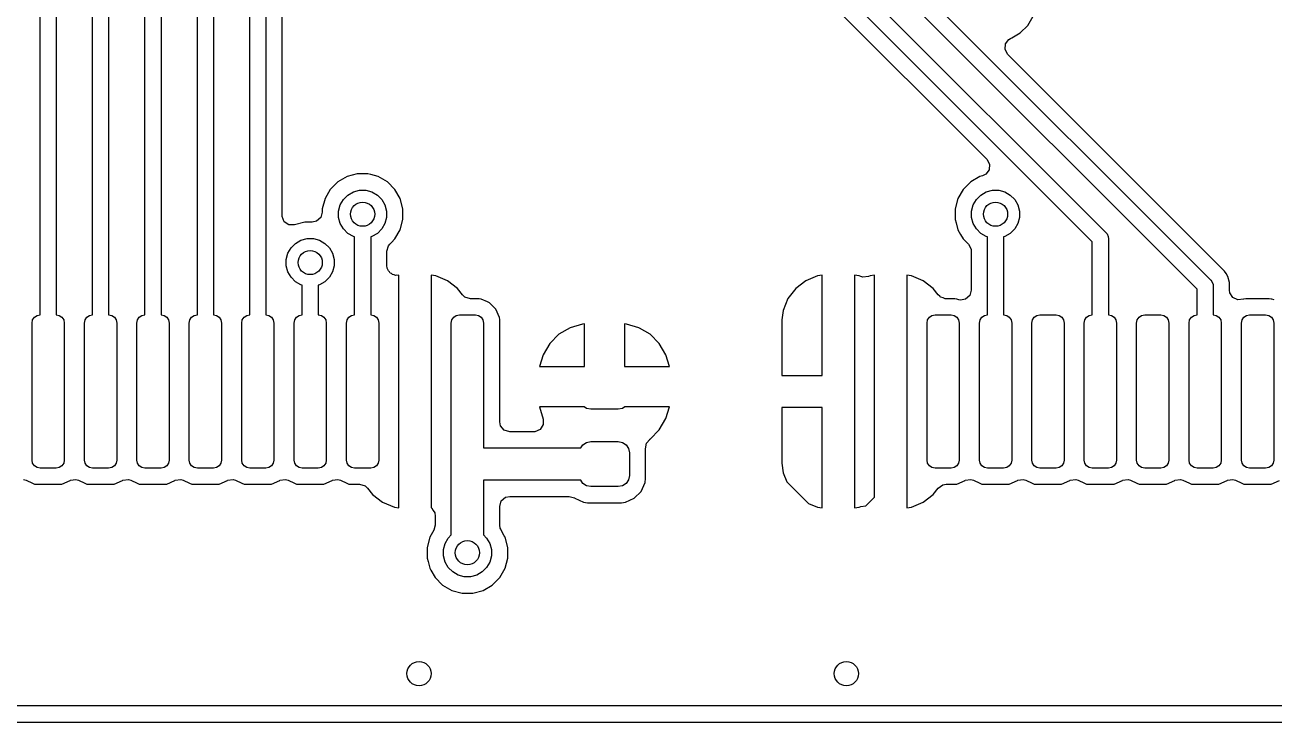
# Model space of a CAD drawing. Header units: inches. Extents: x 2.9 to 6.6, y -4.54 to -2.01.
# Drawn here: x 4.914 to 5.524, y -3.496 to -3.156 of the extents above; entities that cross this region are included whole.
import ezdxf

# ---------------------------------------------------------------- set-up
doc = ezdxf.new("R2010")
doc.units = ezdxf.units.IN
doc.header["$MEASUREMENT"] = 0
doc.layers.add('BLACK', color=7, linetype='CONTINUOUS')

msp = doc.modelspace()

# ---------------------------------------------------------------- linework, layer by layer
at = {"layer": 'BLACK', "linetype": 'CONTINUOUS'}
for p, q in [((5.19777, -2.98512), (5.49294, -3.28029)), ((5.48622, -3.2847), (5.1922, -2.99068)), ((5.21932, -3.03462), (5.44176, -3.25706)), ((5.43504, -3.26147), (5.2149, -3.04134)), ((5.21306, -3.05066), (5.38358, -3.22118)), ((4.99803, -3.29724), (4.99803, -3.06028)), ((5.00591, -3.06028), (5.00591, -3.29724)), ((4.94685, -3.29724), (4.94685, -3.08465)), ((4.92126, -3.29724), (4.92126, -3.08824)), ((4.92913, -3.08661), (4.92913, -3.29724)), ((4.95472, -3.08628), (4.95472, -3.29724)), ((4.97244, -3.29724), (4.97244, -3.10359)), ((4.98031, -3.10359), (4.98031, -3.29724)), ((5.02362, -3.29724), (5.02362, -3.13508)), ((5.0315, -3.13508), (5.0315, -3.29724)), ((5.03939, -3.24858), (5.03939, -3.14207)), ((5.40356, -3.1558), (5.40616, -3.15131)), ((5.39989, -3.15947), (5.40356, -3.1558)), ((5.39252, -3.1676), (5.39271, -3.16486)), ((5.39271, -3.16486), (5.39436, -3.16266)), ((5.39436, -3.16266), (5.39512, -3.16222)), ((5.39512, -3.16222), (5.39577, -3.16185)), ((5.39512, -3.16222), (5.39512, -3.16222)), ((5.39577, -3.16185), (5.39989, -3.15947)), ((5.39384, -3.17002), (5.39252, -3.1676)), ((5.49962, -3.27581), (5.39384, -3.17002)), ((5.3847, -3.22634), (5.38306, -3.22854)), ((5.38358, -3.22118), (5.3849, -3.22359)), ((5.3849, -3.22359), (5.3847, -3.22634)), ((5.06664, -3.23226), (5.06297, -3.23593)), ((5.07113, -3.22967), (5.06664, -3.23226)), ((5.06664, -3.23226), (5.06664, -3.23226)), ((5.07615, -3.22833), (5.07113, -3.22967)), ((5.08133, -3.22833), (5.07615, -3.22833)), ((5.0827, -3.22869), (5.08133, -3.22833)), ((5.08635, -3.22967), (5.0827, -3.22869)), ((5.0875, -3.23033), (5.08635, -3.22967)), ((5.09084, -3.23226), (5.0875, -3.23033)), ((5.09451, -3.23593), (5.09084, -3.23226)), ((5.3757, -3.23226), (5.37203, -3.23593)), ((5.38019, -3.22967), (5.3757, -3.23226)), ((5.3757, -3.23226), (5.3757, -3.23226)), ((5.38139, -3.22935), (5.38019, -3.22967)), ((5.38019, -3.22967), (5.38019, -3.22967)), ((5.38019, -3.22967), (5.38019, -3.22967)), ((5.38306, -3.22854), (5.38139, -3.22935)), ((5.06297, -3.23593), (5.06038, -3.24043)), ((5.06297, -3.23593), (5.06297, -3.23593)), ((5.07155, -3.23866), (5.07422, -3.23712)), ((5.07422, -3.23712), (5.0772, -3.23632)), ((5.0772, -3.23632), (5.08028, -3.23632)), ((5.08028, -3.23632), (5.08326, -3.23712)), ((5.08326, -3.23712), (5.08593, -3.23866)), ((5.0971, -3.24043), (5.09451, -3.23593)), ((5.37203, -3.23593), (5.36943, -3.24043)), ((5.37203, -3.23593), (5.37203, -3.23593)), ((5.38061, -3.23866), (5.38328, -3.23712)), ((5.38328, -3.23712), (5.38625, -3.23632)), ((5.38625, -3.23632), (5.38934, -3.23632)), ((5.38934, -3.23632), (5.39232, -3.23712)), ((5.39232, -3.23712), (5.39499, -3.23866)), ((5.06038, -3.24043), (5.05904, -3.24544)), ((5.06703, -3.24649), (5.06783, -3.24351)), ((5.06783, -3.24351), (5.06937, -3.24084)), ((5.06937, -3.24084), (5.07155, -3.23866)), ((5.08593, -3.23866), (5.08811, -3.24084)), ((5.08811, -3.24084), (5.08965, -3.24351)), ((5.08965, -3.24351), (5.09045, -3.24649)), ((5.09844, -3.24544), (5.0971, -3.24043)), ((5.36943, -3.24043), (5.36809, -3.24544)), ((5.37609, -3.24649), (5.37688, -3.24351)), ((5.37688, -3.24351), (5.37842, -3.24084)), ((5.37842, -3.24084), (5.38061, -3.23866)), ((5.39499, -3.23866), (5.39717, -3.24084)), ((5.39717, -3.24084), (5.39871, -3.24351)), ((5.39871, -3.24351), (5.39951, -3.24649)), ((5.03942, -3.24916), (5.03939, -3.24858)), ((5.04051, -3.25169), (5.03942, -3.24916)), ((5.05826, -3.24971), (5.05618, -3.25151)), ((5.05904, -3.24707), (5.05826, -3.24971)), ((5.05904, -3.24544), (5.05904, -3.24707)), ((5.06703, -3.24957), (5.06703, -3.24649)), ((5.06783, -3.25255), (5.06703, -3.24957)), ((5.09045, -3.24957), (5.08965, -3.25255)), ((5.09045, -3.24649), (5.09045, -3.24957)), ((5.0971, -3.25564), (5.09844, -3.25063)), ((5.09844, -3.25063), (5.09844, -3.24544)), ((5.36809, -3.24544), (5.36809, -3.25063)), ((5.36809, -3.25063), (5.36852, -3.25224)), ((5.37609, -3.24957), (5.37609, -3.24649)), ((5.37688, -3.25255), (5.37609, -3.24957)), ((5.39951, -3.24957), (5.39871, -3.25255)), ((5.39951, -3.24649), (5.39951, -3.24957)), ((5.04279, -3.25323), (5.04051, -3.25169)), ((5.04554, -3.25329), (5.04279, -3.25323)), ((5.05056, -3.25195), (5.04554, -3.25329)), ((5.05415, -3.25195), (5.05056, -3.25195)), ((5.05618, -3.25151), (5.05415, -3.25195)), ((5.06937, -3.25522), (5.06783, -3.25255)), ((5.07155, -3.2574), (5.06937, -3.25522)), ((5.08811, -3.25522), (5.08593, -3.2574)), ((5.08965, -3.25255), (5.08811, -3.25522)), ((5.09451, -3.26013), (5.0971, -3.25564)), ((5.36852, -3.25224), (5.36943, -3.25564)), ((5.36943, -3.25564), (5.37073, -3.25788)), ((5.37842, -3.25522), (5.37688, -3.25255)), ((5.38061, -3.2574), (5.37842, -3.25522)), ((5.39717, -3.25522), (5.39499, -3.2574)), ((5.39871, -3.25255), (5.39717, -3.25522)), ((5.04378, -3.26446), (5.04596, -3.26228)), ((5.04596, -3.26228), (5.04863, -3.26074)), ((5.04863, -3.26074), (5.05161, -3.25994)), ((5.05161, -3.25994), (5.05469, -3.25994)), ((5.05469, -3.25994), (5.05767, -3.26074)), ((5.05767, -3.26074), (5.06034, -3.26228)), ((5.06034, -3.26228), (5.06252, -3.26446)), ((5.07422, -3.25894), (5.07155, -3.2574)), ((5.0748, -3.2591), (5.07422, -3.25894)), ((5.0748, -3.29724), (5.0748, -3.2591)), ((5.08326, -3.25894), (5.08268, -3.2591)), ((5.08268, -3.2591), (5.08268, -3.29724)), ((5.08593, -3.2574), (5.08326, -3.25894)), ((5.09135, -3.26345), (5.092, -3.26264)), ((5.092, -3.26264), (5.09279, -3.26185)), ((5.09279, -3.26185), (5.09451, -3.26013)), ((5.37073, -3.25788), (5.37203, -3.26013)), ((5.37203, -3.26013), (5.37203, -3.26013)), ((5.37203, -3.26013), (5.37453, -3.26264)), ((5.37453, -3.26264), (5.37585, -3.26505)), ((5.38328, -3.25894), (5.38061, -3.2574)), ((5.38386, -3.2591), (5.38328, -3.25894)), ((5.38386, -3.29724), (5.38386, -3.2591)), ((5.39232, -3.25894), (5.39173, -3.2591)), ((5.39173, -3.2591), (5.39173, -3.29724)), ((5.39499, -3.2574), (5.39232, -3.25894)), ((5.43504, -3.29724), (5.43504, -3.26147)), ((5.44176, -3.25706), (5.44225, -3.25766)), ((5.44225, -3.25766), (5.44278, -3.25894)), ((5.44278, -3.25894), (5.44284, -3.25907)), ((5.44284, -3.25907), (5.44291, -3.25984)), ((5.44291, -3.25984), (5.44291, -3.29724)), ((5.04144, -3.27011), (5.04224, -3.26713)), ((5.04224, -3.26713), (5.04378, -3.26446)), ((5.06252, -3.26446), (5.06406, -3.26713)), ((5.06406, -3.26713), (5.06486, -3.27011)), ((5.09057, -3.26609), (5.09135, -3.26345)), ((5.09057, -3.27308), (5.09057, -3.26609)), ((5.37585, -3.26505), (5.37596, -3.26609)), ((5.37596, -3.26609), (5.37596, -3.28509)), ((5.04144, -3.2732), (5.04144, -3.27011)), ((5.04224, -3.27617), (5.04144, -3.2732)), ((5.06486, -3.2732), (5.06406, -3.27617)), ((5.06486, -3.27011), (5.06486, -3.2732)), ((5.09077, -3.27446), (5.09057, -3.27308)), ((5.09113, -3.27501), (5.09077, -3.27446)), ((5.09131, -3.27567), (5.09113, -3.27501)), ((5.04378, -3.27884), (5.04224, -3.27617)), ((5.04596, -3.28102), (5.04378, -3.27884)), ((5.04863, -3.28257), (5.04596, -3.28102)), ((5.06034, -3.28102), (5.05767, -3.28257)), ((5.06252, -3.27884), (5.06034, -3.28102)), ((5.06406, -3.27617), (5.06252, -3.27884)), ((5.09186, -3.27616), (5.09131, -3.27567)), ((5.09226, -3.27677), (5.09186, -3.27616)), ((5.09287, -3.27705), (5.09226, -3.27677)), ((5.09337, -3.2775), (5.09287, -3.27705)), ((5.09409, -3.27761), (5.09337, -3.2775)), ((5.09476, -3.27791), (5.09409, -3.27761)), ((5.09542, -3.27782), (5.09476, -3.27791)), ((5.09609, -3.27792), (5.09542, -3.27782)), ((5.09646, -3.27787), (5.09609, -3.27792)), ((5.09646, -3.39142), (5.09646, -3.27787)), ((5.11443, -3.27817), (5.1122, -3.27787)), ((5.1122, -3.27787), (5.1122, -3.39142)), ((5.12018, -3.28055), (5.11443, -3.27817)), ((5.12512, -3.28433), (5.12018, -3.28055)), ((5.29517, -3.28055), (5.29024, -3.28433)), ((5.30092, -3.27817), (5.29517, -3.28055)), ((5.30315, -3.27787), (5.30092, -3.27817)), ((5.30315, -3.32677), (5.30315, -3.27787)), ((5.32113, -3.27817), (5.3189, -3.27787)), ((5.3189, -3.27787), (5.3189, -3.39142)), ((5.32195, -3.27851), (5.32113, -3.27817)), ((5.32295, -3.2788), (5.32195, -3.27851)), ((5.32569, -3.27851), (5.32295, -3.2788)), ((5.32651, -3.27817), (5.32569, -3.27851)), ((5.32874, -3.27787), (5.32651, -3.27817)), ((5.32874, -3.38616), (5.32874, -3.27787)), ((5.34672, -3.27817), (5.34449, -3.27787)), ((5.34449, -3.27787), (5.34449, -3.39142)), ((5.35246, -3.28055), (5.34672, -3.27817)), ((5.3574, -3.28433), (5.35246, -3.28055)), ((5.49294, -3.28029), (5.49343, -3.28088)), ((5.49343, -3.28088), (5.49402, -3.2823)), ((5.50034, -3.27705), (5.49962, -3.27581)), ((5.49962, -3.27581), (5.49962, -3.27581)), ((5.50118, -3.2785), (5.50034, -3.27705)), ((5.50196, -3.28141), (5.50118, -3.2785)), ((5.04921, -3.28272), (5.04863, -3.28257)), ((5.04921, -3.29724), (5.04921, -3.28272)), ((5.05767, -3.28257), (5.05709, -3.28272)), ((5.05709, -3.28272), (5.05709, -3.29724)), ((5.1275, -3.28744), (5.12512, -3.28433)), ((5.29024, -3.28433), (5.28645, -3.28927)), ((5.35978, -3.28744), (5.3574, -3.28433)), ((5.37596, -3.28509), (5.37519, -3.28773)), ((5.48622, -3.29724), (5.48622, -3.2847)), ((5.49402, -3.2823), (5.49409, -3.28307)), ((5.49409, -3.28307), (5.49409, -3.29724)), ((5.50199, -3.28151), (5.50196, -3.28141)), ((5.50199, -3.28509), (5.50199, -3.28151)), ((5.50217, -3.28641), (5.50199, -3.28509)), ((5.50363, -3.28874), (5.50217, -3.28641)), ((5.12873, -3.28858), (5.1275, -3.28744)), ((5.13137, -3.28935), (5.12873, -3.28858)), ((5.13562, -3.28935), (5.13137, -3.28935)), ((5.13661, -3.28947), (5.13562, -3.28935)), ((5.13978, -3.29086), (5.13661, -3.28947)), ((5.14066, -3.29125), (5.13978, -3.29086)), ((5.14379, -3.29438), (5.14066, -3.29125)), ((5.28645, -3.28927), (5.28407, -3.29501)), ((5.36052, -3.28812), (5.35978, -3.28744)), ((5.36068, -3.28834), (5.36052, -3.28812)), ((5.36082, -3.28839), (5.36068, -3.28834)), ((5.36102, -3.28858), (5.36082, -3.28839)), ((5.36215, -3.28891), (5.36102, -3.28858)), ((5.36325, -3.28933), (5.36215, -3.28891)), ((5.36345, -3.28935), (5.36325, -3.28933)), ((5.36791, -3.28935), (5.36345, -3.28935)), ((5.3689, -3.28947), (5.36791, -3.28935)), ((5.36986, -3.28989), (5.3689, -3.28947)), ((5.37067, -3.28996), (5.36986, -3.28989)), ((5.37311, -3.28953), (5.37067, -3.28996)), ((5.37519, -3.28773), (5.37311, -3.28953)), ((5.50611, -3.28992), (5.50363, -3.28874)), ((5.50884, -3.28956), (5.50611, -3.28992)), ((5.50906, -3.28947), (5.50884, -3.28956)), ((5.51004, -3.28935), (5.50906, -3.28947)), ((5.50906, -3.28947), (5.50906, -3.28947)), ((5.52145, -3.28935), (5.51004, -3.28935)), ((5.51004, -3.28935), (5.51004, -3.28935)), ((5.52244, -3.28947), (5.52145, -3.28935)), ((5.52265, -3.28956), (5.52244, -3.28947)), ((5.52393, -3.28993), (5.52265, -3.28956)), ((4.91762, -3.29967), (4.91848, -3.2984)), ((4.91848, -3.2984), (4.91975, -3.29754)), ((4.91975, -3.29754), (4.92126, -3.29724)), ((4.92913, -3.29724), (4.93064, -3.29754)), ((4.93064, -3.29754), (4.93192, -3.2984)), ((4.93192, -3.2984), (4.93277, -3.29967)), ((4.94321, -3.29967), (4.94407, -3.2984)), ((4.94407, -3.2984), (4.94534, -3.29754)), ((4.94534, -3.29754), (4.94685, -3.29724)), ((4.95472, -3.29724), (4.95623, -3.29754)), ((4.95623, -3.29754), (4.95751, -3.2984)), ((4.95751, -3.2984), (4.95836, -3.29967)), ((4.9688, -3.29967), (4.96966, -3.2984)), ((4.96966, -3.2984), (4.97093, -3.29754)), ((4.97093, -3.29754), (4.97244, -3.29724)), ((4.98031, -3.29724), (4.98182, -3.29754)), ((4.98182, -3.29754), (4.9831, -3.2984)), ((4.9831, -3.2984), (4.98395, -3.29967)), ((4.99439, -3.29967), (4.99525, -3.2984)), ((4.99525, -3.2984), (4.99652, -3.29754)), ((4.99652, -3.29754), (4.99803, -3.29724)), ((5.00591, -3.29724), (5.00741, -3.29754)), ((5.00741, -3.29754), (5.00869, -3.2984)), ((5.00869, -3.2984), (5.00954, -3.29967)), ((5.01998, -3.29967), (5.02084, -3.2984)), ((5.02084, -3.2984), (5.02212, -3.29754)), ((5.02212, -3.29754), (5.02362, -3.29724)), ((5.0315, -3.29724), (5.033, -3.29754)), ((5.033, -3.29754), (5.03428, -3.2984)), ((5.03428, -3.2984), (5.03513, -3.29967)), ((5.04558, -3.29967), (5.04643, -3.2984)), ((5.04643, -3.2984), (5.04771, -3.29754)), ((5.04771, -3.29754), (5.04921, -3.29724)), ((5.05709, -3.29724), (5.05859, -3.29754)), ((5.05859, -3.29754), (5.05987, -3.2984)), ((5.05987, -3.2984), (5.06072, -3.29967)), ((5.07117, -3.29967), (5.07202, -3.2984)), ((5.07202, -3.2984), (5.0733, -3.29754)), ((5.0733, -3.29754), (5.0748, -3.29724)), ((5.08268, -3.29724), (5.08418, -3.29754)), ((5.08418, -3.29754), (5.08546, -3.2984)), ((5.08546, -3.2984), (5.08631, -3.29967)), ((5.12235, -3.29967), (5.1232, -3.2984)), ((5.1232, -3.2984), (5.12448, -3.29754)), ((5.12448, -3.29754), (5.12598, -3.29724)), ((5.12598, -3.29724), (5.13386, -3.29724)), ((5.13386, -3.29724), (5.13536, -3.29754)), ((5.13536, -3.29754), (5.13664, -3.2984)), ((5.13664, -3.2984), (5.1375, -3.29967)), ((5.14557, -3.29843), (5.14379, -3.29438)), ((5.14569, -3.29941), (5.14557, -3.29843)), ((5.14557, -3.29843), (5.14557, -3.29843)), ((5.14557, -3.29843), (5.14557, -3.29843)), ((5.14569, -3.29942), (5.14569, -3.29941)), ((5.14569, -3.29941), (5.14569, -3.29941)), ((5.14569, -3.29963), (5.14569, -3.29942)), ((5.28407, -3.29501), (5.28346, -3.29963)), ((5.28407, -3.29501), (5.28407, -3.29501)), ((5.35463, -3.29967), (5.35548, -3.2984)), ((5.35548, -3.2984), (5.35676, -3.29754)), ((5.35676, -3.29754), (5.35827, -3.29724)), ((5.35827, -3.29724), (5.36614, -3.29724)), ((5.36614, -3.29724), (5.36765, -3.29754)), ((5.36765, -3.29754), (5.36893, -3.2984)), ((5.36893, -3.2984), (5.36978, -3.29967)), ((5.38022, -3.29967), (5.38107, -3.2984)), ((5.38107, -3.2984), (5.38235, -3.29754)), ((5.38235, -3.29754), (5.38386, -3.29724)), ((5.39173, -3.29724), (5.39324, -3.29754)), ((5.39324, -3.29754), (5.39452, -3.2984)), ((5.39452, -3.2984), (5.39537, -3.29967)), ((5.40581, -3.29967), (5.40666, -3.2984)), ((5.40666, -3.2984), (5.40794, -3.29754)), ((5.40794, -3.29754), (5.40945, -3.29724)), ((5.40945, -3.29724), (5.41732, -3.29724)), ((5.41732, -3.29724), (5.41883, -3.29754)), ((5.41883, -3.29754), (5.42011, -3.2984)), ((5.42011, -3.2984), (5.42096, -3.29967)), ((5.4314, -3.29967), (5.43226, -3.2984)), ((5.43226, -3.2984), (5.43353, -3.29754)), ((5.43353, -3.29754), (5.43504, -3.29724)), ((5.44291, -3.29724), (5.44442, -3.29754)), ((5.44442, -3.29754), (5.4457, -3.2984)), ((5.4457, -3.2984), (5.44655, -3.29967)), ((5.45699, -3.29967), (5.45785, -3.2984)), ((5.45785, -3.2984), (5.45912, -3.29754)), ((5.45912, -3.29754), (5.46063, -3.29724)), ((5.46063, -3.29724), (5.4685, -3.29724)), ((5.4685, -3.29724), (5.47001, -3.29754)), ((5.47001, -3.29754), (5.47129, -3.2984)), ((5.47129, -3.2984), (5.47214, -3.29967)), ((5.48258, -3.29967), (5.48344, -3.2984)), ((5.48344, -3.2984), (5.48471, -3.29754)), ((5.48471, -3.29754), (5.48622, -3.29724)), ((5.49409, -3.29724), (5.4956, -3.29754)), ((5.4956, -3.29754), (5.49688, -3.2984)), ((5.49688, -3.2984), (5.49773, -3.29967)), ((5.50817, -3.29967), (5.50903, -3.2984)), ((5.50903, -3.2984), (5.5103, -3.29754)), ((5.5103, -3.29754), (5.51181, -3.29724)), ((5.51181, -3.29724), (5.51969, -3.29724)), ((5.51969, -3.29724), (5.52119, -3.29754)), ((5.52119, -3.29754), (5.52247, -3.2984)), ((5.52247, -3.2984), (5.52332, -3.29967)), ((4.91732, -3.30118), (4.91762, -3.29967)), ((4.91732, -3.36811), (4.91732, -3.30118)), ((4.93277, -3.29967), (4.93307, -3.30118)), ((4.93307, -3.30118), (4.93307, -3.36811)), ((4.94291, -3.30118), (4.94321, -3.29967)), ((4.94291, -3.36811), (4.94291, -3.30118)), ((4.95836, -3.29967), (4.95866, -3.30118)), ((4.95866, -3.30118), (4.95866, -3.36811)), ((4.9685, -3.30118), (4.9688, -3.29967)), ((4.9685, -3.36811), (4.9685, -3.30118)), ((4.98395, -3.29967), (4.98425, -3.30118)), ((4.98425, -3.30118), (4.98425, -3.36811)), ((4.99409, -3.30118), (4.99439, -3.29967)), ((4.99409, -3.36811), (4.99409, -3.30118)), ((5.00954, -3.29967), (5.00984, -3.30118)), ((5.00984, -3.30118), (5.00984, -3.36811)), ((5.01969, -3.30118), (5.01998, -3.29967)), ((5.01969, -3.36811), (5.01969, -3.30118)), ((5.03513, -3.29967), (5.03543, -3.30118)), ((5.03543, -3.30118), (5.03543, -3.36811)), ((5.04528, -3.30118), (5.04558, -3.29967)), ((5.04528, -3.36811), (5.04528, -3.30118)), ((5.06072, -3.29967), (5.06102, -3.30118)), ((5.06102, -3.30118), (5.06102, -3.36811)), ((5.07087, -3.30118), (5.07117, -3.29967)), ((5.07087, -3.36811), (5.07087, -3.30118)), ((5.08631, -3.29967), (5.08661, -3.30118)), ((5.08661, -3.30118), (5.08661, -3.36811)), ((5.12205, -3.30118), (5.12235, -3.29967)), ((5.12205, -3.33465), (5.12205, -3.30118)), ((5.1375, -3.29967), (5.1378, -3.30118)), ((5.1378, -3.30118), (5.1378, -3.33465)), ((5.14569, -3.32244), (5.14569, -3.29963)), ((5.18007, -3.30346), (5.17459, -3.3067)), ((5.18618, -3.30169), (5.18007, -3.30346)), ((5.18007, -3.30346), (5.18007, -3.30346)), ((5.18701, -3.30162), (5.18618, -3.30169)), ((5.18618, -3.30169), (5.18618, -3.30169)), ((5.18701, -3.32237), (5.18701, -3.30162)), ((5.18701, -3.30162), (5.18701, -3.30162)), ((5.20752, -3.30169), (5.20669, -3.30162)), ((5.20669, -3.30162), (5.20669, -3.32237)), ((5.21363, -3.30346), (5.20752, -3.30169)), ((5.20752, -3.30169), (5.20752, -3.30169)), ((5.21399, -3.30368), (5.21363, -3.30346)), ((5.21363, -3.30346), (5.21363, -3.30346)), ((5.21911, -3.3067), (5.21399, -3.30368)), ((5.28346, -3.29963), (5.28346, -3.32677)), ((5.35433, -3.30118), (5.35463, -3.29967)), ((5.35433, -3.36811), (5.35433, -3.30118)), ((5.36978, -3.29967), (5.37008, -3.30118)), ((5.37008, -3.30118), (5.37008, -3.36811)), ((5.37992, -3.30118), (5.38022, -3.29967)), ((5.37992, -3.36811), (5.37992, -3.30118)), ((5.39537, -3.29967), (5.39567, -3.30118)), ((5.39567, -3.30118), (5.39567, -3.36811)), ((5.40551, -3.30118), (5.40581, -3.29967)), ((5.40551, -3.36811), (5.40551, -3.30118)), ((5.42096, -3.29967), (5.42126, -3.30118)), ((5.42126, -3.30118), (5.42126, -3.36811)), ((5.4311, -3.30118), (5.4314, -3.29967)), ((5.4311, -3.36811), (5.4311, -3.30118)), ((5.44655, -3.29967), (5.44685, -3.30118)), ((5.44685, -3.30118), (5.44685, -3.36811)), ((5.45669, -3.30118), (5.45699, -3.29967)), ((5.45669, -3.36811), (5.45669, -3.30118)), ((5.47214, -3.29967), (5.47244, -3.30118)), ((5.47244, -3.30118), (5.47244, -3.36811)), ((5.48228, -3.30118), (5.48258, -3.29967)), ((5.48228, -3.36811), (5.48228, -3.30118)), ((5.49773, -3.29967), (5.49803, -3.30118)), ((5.49803, -3.30118), (5.49803, -3.36811)), ((5.50787, -3.30118), (5.50817, -3.29967)), ((5.50787, -3.36811), (5.50787, -3.30118)), ((5.52332, -3.29967), (5.52362, -3.30118)), ((5.52362, -3.30118), (5.52362, -3.36811)), ((5.17009, -3.31121), (5.16685, -3.31669)), ((5.17459, -3.3067), (5.17009, -3.31121)), ((5.17009, -3.31121), (5.17009, -3.31121)), ((5.17459, -3.3067), (5.17459, -3.3067)), ((5.22361, -3.31121), (5.21911, -3.3067)), ((5.21911, -3.3067), (5.21911, -3.3067)), ((5.22685, -3.31669), (5.22361, -3.31121)), ((5.22361, -3.31121), (5.22361, -3.31121)), ((5.16685, -3.31669), (5.16518, -3.32244)), ((5.22852, -3.32244), (5.22685, -3.31669)), ((5.14569, -3.332), (5.14569, -3.32244)), ((5.16518, -3.32244), (5.18691, -3.32244)), ((5.18691, -3.32244), (5.18701, -3.32237)), ((5.20669, -3.32237), (5.20679, -3.32244)), ((5.20679, -3.32244), (5.22852, -3.32244)), ((5.28346, -3.32677), (5.30315, -3.32677)), ((5.12205, -3.37795), (5.12205, -3.33465)), ((5.1378, -3.33465), (5.1378, -3.3622)), ((5.14569, -3.34943), (5.14569, -3.332)), ((5.14569, -3.332), (5.14569, -3.332)), ((5.18691, -3.34213), (5.16518, -3.34213)), ((5.16518, -3.34213), (5.1669, -3.34807)), ((5.18805, -3.34289), (5.18691, -3.34213)), ((5.20679, -3.34213), (5.20565, -3.34289)), ((5.22852, -3.34213), (5.20679, -3.34213)), ((5.22685, -3.34788), (5.22852, -3.34213)), ((5.1669, -3.34807), (5.1669, -3.35082)), ((5.19016, -3.34331), (5.18805, -3.34289)), ((5.20354, -3.34331), (5.19016, -3.34331)), ((5.20565, -3.34289), (5.20354, -3.34331)), ((5.22361, -3.35336), (5.22685, -3.34788)), ((5.30315, -3.34252), (5.28346, -3.34252)), ((5.28346, -3.34252), (5.28346, -3.36966)), ((5.30315, -3.39142), (5.30315, -3.34252)), ((5.14613, -3.35146), (5.14569, -3.34943)), ((5.14793, -3.35354), (5.14613, -3.35146)), ((5.15057, -3.35431), (5.14793, -3.35354)), ((5.16221, -3.35431), (5.15057, -3.35431)), ((5.1629, -3.35426), (5.16221, -3.35431)), ((5.1654, -3.35313), (5.1629, -3.35426)), ((5.1669, -3.35082), (5.1654, -3.35313)), ((5.21911, -3.35786), (5.22361, -3.35336)), ((5.22361, -3.35336), (5.22361, -3.35336)), ((5.18626, -3.36067), (5.18805, -3.35947)), ((5.18805, -3.35947), (5.19016, -3.35906)), ((5.19016, -3.35906), (5.20354, -3.35906)), ((5.20354, -3.35906), (5.20565, -3.35947)), ((5.20565, -3.35947), (5.20744, -3.36067)), ((5.2169, -3.36262), (5.21732, -3.3599)), ((5.21732, -3.3599), (5.21891, -3.35811)), ((5.21887, -3.35805), (5.21911, -3.35786)), ((5.21891, -3.35811), (5.21887, -3.35805)), ((5.1378, -3.3622), (5.18523, -3.3622)), ((5.18523, -3.3622), (5.18626, -3.36067)), ((5.20744, -3.36067), (5.20864, -3.36246)), ((5.20864, -3.36246), (5.20906, -3.36457)), ((5.20906, -3.36457), (5.20906, -3.37559)), ((5.21695, -3.363), (5.2169, -3.36262)), ((5.21695, -3.36966), (5.21695, -3.363)), ((4.91762, -3.36962), (4.91732, -3.36811)), ((4.91848, -3.37089), (4.91762, -3.36962)), ((4.91975, -3.37175), (4.91848, -3.37089)), ((4.92126, -3.37205), (4.91975, -3.37175)), ((4.92913, -3.37205), (4.92126, -3.37205)), ((4.93064, -3.37175), (4.92913, -3.37205)), ((4.93192, -3.37089), (4.93064, -3.37175)), ((4.93277, -3.36962), (4.93192, -3.37089)), ((4.93307, -3.36811), (4.93277, -3.36962)), ((4.94321, -3.36962), (4.94291, -3.36811)), ((4.94407, -3.37089), (4.94321, -3.36962)), ((4.94534, -3.37175), (4.94407, -3.37089)), ((4.94685, -3.37205), (4.94534, -3.37175)), ((4.95472, -3.37205), (4.94685, -3.37205)), ((4.95623, -3.37175), (4.95472, -3.37205)), ((4.95751, -3.37089), (4.95623, -3.37175)), ((4.95836, -3.36962), (4.95751, -3.37089)), ((4.95866, -3.36811), (4.95836, -3.36962)), ((4.9688, -3.36962), (4.9685, -3.36811)), ((4.96966, -3.37089), (4.9688, -3.36962)), ((4.97093, -3.37175), (4.96966, -3.37089)), ((4.97244, -3.37205), (4.97093, -3.37175)), ((4.98031, -3.37205), (4.97244, -3.37205)), ((4.98182, -3.37175), (4.98031, -3.37205)), ((4.9831, -3.37089), (4.98182, -3.37175)), ((4.98395, -3.36962), (4.9831, -3.37089)), ((4.98425, -3.36811), (4.98395, -3.36962)), ((4.99439, -3.36962), (4.99409, -3.36811)), ((4.99525, -3.37089), (4.99439, -3.36962)), ((4.99652, -3.37175), (4.99525, -3.37089)), ((4.99803, -3.37205), (4.99652, -3.37175)), ((5.00591, -3.37205), (4.99803, -3.37205)), ((5.00741, -3.37175), (5.00591, -3.37205)), ((5.00869, -3.37089), (5.00741, -3.37175)), ((5.00954, -3.36962), (5.00869, -3.37089)), ((5.00984, -3.36811), (5.00954, -3.36962)), ((5.01998, -3.36962), (5.01969, -3.36811)), ((5.02084, -3.37089), (5.01998, -3.36962)), ((5.02212, -3.37175), (5.02084, -3.37089)), ((5.02362, -3.37205), (5.02212, -3.37175)), ((5.0315, -3.37205), (5.02362, -3.37205)), ((5.033, -3.37175), (5.0315, -3.37205)), ((5.03428, -3.37089), (5.033, -3.37175)), ((5.03513, -3.36962), (5.03428, -3.37089)), ((5.03543, -3.36811), (5.03513, -3.36962)), ((5.04558, -3.36962), (5.04528, -3.36811)), ((5.04643, -3.37089), (5.04558, -3.36962)), ((5.04771, -3.37175), (5.04643, -3.37089)), ((5.04921, -3.37205), (5.04771, -3.37175)), ((5.05709, -3.37205), (5.04921, -3.37205)), ((5.05859, -3.37175), (5.05709, -3.37205)), ((5.05987, -3.37089), (5.05859, -3.37175)), ((5.06072, -3.36962), (5.05987, -3.37089)), ((5.06102, -3.36811), (5.06072, -3.36962)), ((5.07117, -3.36962), (5.07087, -3.36811)), ((5.07202, -3.37089), (5.07117, -3.36962)), ((5.0733, -3.37175), (5.07202, -3.37089)), ((5.0748, -3.37205), (5.0733, -3.37175)), ((5.08268, -3.37205), (5.0748, -3.37205)), ((5.08418, -3.37175), (5.08268, -3.37205)), ((5.08546, -3.37089), (5.08418, -3.37175)), ((5.08631, -3.36962), (5.08546, -3.37089)), ((5.08661, -3.36811), (5.08631, -3.36962)), ((5.21695, -3.37716), (5.21695, -3.36966)), ((5.28346, -3.36966), (5.28407, -3.37428)), ((5.35463, -3.36962), (5.35433, -3.36811)), ((5.35548, -3.37089), (5.35463, -3.36962)), ((5.35676, -3.37175), (5.35548, -3.37089)), ((5.35827, -3.37205), (5.35676, -3.37175)), ((5.36614, -3.37205), (5.35827, -3.37205)), ((5.36765, -3.37175), (5.36614, -3.37205)), ((5.36893, -3.37089), (5.36765, -3.37175)), ((5.36978, -3.36962), (5.36893, -3.37089)), ((5.37008, -3.36811), (5.36978, -3.36962)), ((5.38022, -3.36962), (5.37992, -3.36811)), ((5.38107, -3.37089), (5.38022, -3.36962)), ((5.38235, -3.37175), (5.38107, -3.37089)), ((5.38386, -3.37205), (5.38235, -3.37175)), ((5.39173, -3.37205), (5.38386, -3.37205)), ((5.39324, -3.37175), (5.39173, -3.37205)), ((5.39452, -3.37089), (5.39324, -3.37175)), ((5.39537, -3.36962), (5.39452, -3.37089)), ((5.39567, -3.36811), (5.39537, -3.36962)), ((5.40581, -3.36962), (5.40551, -3.36811)), ((5.40666, -3.37089), (5.40581, -3.36962)), ((5.40794, -3.37175), (5.40666, -3.37089)), ((5.40945, -3.37205), (5.40794, -3.37175)), ((5.41732, -3.37205), (5.40945, -3.37205)), ((5.41883, -3.37175), (5.41732, -3.37205)), ((5.42011, -3.37089), (5.41883, -3.37175)), ((5.42096, -3.36962), (5.42011, -3.37089)), ((5.42126, -3.36811), (5.42096, -3.36962)), ((5.4314, -3.36962), (5.4311, -3.36811)), ((5.43226, -3.37089), (5.4314, -3.36962)), ((5.43353, -3.37175), (5.43226, -3.37089)), ((5.43504, -3.37205), (5.43353, -3.37175)), ((5.44291, -3.37205), (5.43504, -3.37205)), ((5.44442, -3.37175), (5.44291, -3.37205)), ((5.4457, -3.37089), (5.44442, -3.37175)), ((5.44655, -3.36962), (5.4457, -3.37089)), ((5.44685, -3.36811), (5.44655, -3.36962)), ((5.45699, -3.36962), (5.45669, -3.36811)), ((5.45785, -3.37089), (5.45699, -3.36962)), ((5.45912, -3.37175), (5.45785, -3.37089)), ((5.46063, -3.37205), (5.45912, -3.37175)), ((5.4685, -3.37205), (5.46063, -3.37205)), ((5.47001, -3.37175), (5.4685, -3.37205)), ((5.47129, -3.37089), (5.47001, -3.37175)), ((5.47214, -3.36962), (5.47129, -3.37089)), ((5.47244, -3.36811), (5.47214, -3.36962)), ((5.48258, -3.36962), (5.48228, -3.36811)), ((5.48344, -3.37089), (5.48258, -3.36962)), ((5.48471, -3.37175), (5.48344, -3.37089)), ((5.48622, -3.37205), (5.48471, -3.37175)), ((5.49409, -3.37205), (5.48622, -3.37205)), ((5.4956, -3.37175), (5.49409, -3.37205)), ((5.49688, -3.37089), (5.4956, -3.37175)), ((5.49773, -3.36962), (5.49688, -3.37089)), ((5.49803, -3.36811), (5.49773, -3.36962)), ((5.50817, -3.36962), (5.50787, -3.36811)), ((5.50903, -3.37089), (5.50817, -3.36962)), ((5.5103, -3.37175), (5.50903, -3.37089)), ((5.51181, -3.37205), (5.5103, -3.37175)), ((5.51969, -3.37205), (5.51181, -3.37205)), ((5.52119, -3.37175), (5.51969, -3.37205)), ((5.52247, -3.37089), (5.52119, -3.37175)), ((5.52332, -3.36962), (5.52247, -3.37089)), ((5.52362, -3.36811), (5.52332, -3.36962)), ((4.91316, -3.37765), (4.91437, -3.378)), ((4.91437, -3.378), (4.91748, -3.37937)), ((4.93189, -3.37983), (4.93594, -3.37804)), ((4.93594, -3.37804), (4.93602, -3.378)), ((4.93594, -3.37804), (4.93594, -3.37804)), ((4.93602, -3.378), (4.93875, -3.37765)), ((4.93875, -3.37765), (4.93996, -3.378)), ((4.93996, -3.378), (4.94307, -3.37937)), ((4.95748, -3.37983), (4.96153, -3.37804)), ((4.96153, -3.37804), (4.96161, -3.378)), ((4.96153, -3.37804), (4.96153, -3.37804)), ((4.96161, -3.378), (4.96434, -3.37765)), ((4.96434, -3.37765), (4.96555, -3.378)), ((4.96555, -3.378), (4.96866, -3.37937)), ((4.98307, -3.37983), (4.98712, -3.37804)), ((4.98712, -3.37804), (4.9872, -3.378)), ((4.98712, -3.37804), (4.98712, -3.37804)), ((4.9872, -3.378), (4.98993, -3.37765)), ((4.98993, -3.37765), (4.99115, -3.378)), ((4.99115, -3.378), (4.99425, -3.37937)), ((5.00866, -3.37983), (5.01271, -3.37804)), ((5.01271, -3.37804), (5.01279, -3.378)), ((5.01271, -3.37804), (5.01271, -3.37804)), ((5.01279, -3.378), (5.01552, -3.37765)), ((5.01552, -3.37765), (5.01674, -3.378)), ((5.01674, -3.378), (5.01984, -3.37937)), ((5.03425, -3.37983), (5.0383, -3.37804)), ((5.0383, -3.37804), (5.03838, -3.378)), ((5.0383, -3.37804), (5.0383, -3.37804)), ((5.03838, -3.378), (5.04111, -3.37765)), ((5.04111, -3.37765), (5.04233, -3.378)), ((5.04233, -3.378), (5.04543, -3.37937)), ((5.05984, -3.37983), (5.06389, -3.37804)), ((5.06389, -3.37804), (5.06397, -3.378)), ((5.06389, -3.37804), (5.06389, -3.37804)), ((5.06397, -3.378), (5.0667, -3.37765)), ((5.0667, -3.37765), (5.06792, -3.378)), ((5.06792, -3.378), (5.07103, -3.37937)), ((5.12205, -3.4047), (5.12205, -3.37795)), ((5.18523, -3.37795), (5.1378, -3.37795)), ((5.1378, -3.37795), (5.1378, -3.4047)), ((5.18626, -3.37949), (5.18523, -3.37795)), ((5.20864, -3.3777), (5.20744, -3.37949)), ((5.20906, -3.37559), (5.20864, -3.3777)), ((5.21669, -3.37911), (5.21695, -3.37716)), ((5.28407, -3.37428), (5.28407, -3.37428)), ((5.28407, -3.37428), (5.28595, -3.37881)), ((5.28595, -3.37881), (5.29639, -3.38925)), ((5.3689, -3.37983), (5.37294, -3.37804)), ((5.37294, -3.37804), (5.37303, -3.378)), ((5.37294, -3.37804), (5.37294, -3.37804)), ((5.37303, -3.378), (5.37576, -3.37765)), ((5.37576, -3.37765), (5.37697, -3.378)), ((5.37697, -3.378), (5.38008, -3.37937)), ((5.39449, -3.37983), (5.39853, -3.37804)), ((5.39853, -3.37804), (5.39862, -3.378)), ((5.39853, -3.37804), (5.39853, -3.37804)), ((5.39862, -3.378), (5.40135, -3.37765)), ((5.40135, -3.37765), (5.40256, -3.378)), ((5.40256, -3.378), (5.40567, -3.37937)), ((5.42008, -3.37983), (5.42412, -3.37804)), ((5.42412, -3.37804), (5.42421, -3.378)), ((5.42412, -3.37804), (5.42412, -3.37804)), ((5.42421, -3.378), (5.42694, -3.37765)), ((5.42694, -3.37765), (5.42815, -3.378)), ((5.42815, -3.378), (5.43126, -3.37937)), ((5.44567, -3.37983), (5.44972, -3.37804)), ((5.44972, -3.37804), (5.4498, -3.378)), ((5.44972, -3.37804), (5.44972, -3.37804)), ((5.4498, -3.378), (5.45253, -3.37765)), ((5.45253, -3.37765), (5.45374, -3.378)), ((5.45374, -3.378), (5.45685, -3.37937)), ((5.47126, -3.37983), (5.47531, -3.37804)), ((5.47531, -3.37804), (5.47539, -3.378)), ((5.47531, -3.37804), (5.47531, -3.37804)), ((5.47539, -3.378), (5.47812, -3.37765)), ((5.47812, -3.37765), (5.47933, -3.378)), ((5.47933, -3.378), (5.48244, -3.37937)), ((5.49685, -3.37983), (5.5009, -3.37804)), ((5.5009, -3.37804), (5.50098, -3.378)), ((5.5009, -3.37804), (5.5009, -3.37804)), ((5.50098, -3.378), (5.50371, -3.37765)), ((5.50371, -3.37765), (5.50492, -3.378)), ((5.50492, -3.378), (5.50803, -3.37937)), ((5.52244, -3.37983), (5.52649, -3.37804)), ((4.91748, -3.37937), (4.9185, -3.37983)), ((4.9185, -3.37983), (4.91949, -3.37994)), ((4.91949, -3.37994), (4.9309, -3.37994)), ((4.9309, -3.37994), (4.93189, -3.37983)), ((4.9309, -3.37994), (4.9309, -3.37994)), ((4.9309, -3.37994), (4.9309, -3.37994)), ((4.93189, -3.37983), (4.93189, -3.37983)), ((4.93189, -3.37983), (4.93189, -3.37983)), ((4.94307, -3.37937), (4.94409, -3.37983)), ((4.94409, -3.37983), (4.94508, -3.37994)), ((4.94508, -3.37994), (4.95649, -3.37994)), ((4.95649, -3.37994), (4.95748, -3.37983)), ((4.95649, -3.37994), (4.95649, -3.37994)), ((4.95649, -3.37994), (4.95649, -3.37994)), ((4.95748, -3.37983), (4.95748, -3.37983)), ((4.95748, -3.37983), (4.95748, -3.37983)), ((4.96866, -3.37937), (4.96969, -3.37983)), ((4.96969, -3.37983), (4.97067, -3.37994)), ((4.97067, -3.37994), (4.98208, -3.37994)), ((4.98208, -3.37994), (4.98307, -3.37983)), ((4.98208, -3.37994), (4.98208, -3.37994)), ((4.98208, -3.37994), (4.98208, -3.37994)), ((4.98307, -3.37983), (4.98307, -3.37983)), ((4.98307, -3.37983), (4.98307, -3.37983)), ((4.99425, -3.37937), (4.99528, -3.37983)), ((4.99528, -3.37983), (4.99627, -3.37994)), ((4.99627, -3.37994), (5.00767, -3.37994)), ((5.00767, -3.37994), (5.00866, -3.37983)), ((5.00767, -3.37994), (5.00767, -3.37994)), ((5.00767, -3.37994), (5.00767, -3.37994)), ((5.00866, -3.37983), (5.00866, -3.37983)), ((5.00866, -3.37983), (5.00866, -3.37983)), ((5.01984, -3.37937), (5.02087, -3.37983)), ((5.02087, -3.37983), (5.02186, -3.37994)), ((5.02186, -3.37994), (5.03326, -3.37994)), ((5.03326, -3.37994), (5.03425, -3.37983)), ((5.03326, -3.37994), (5.03326, -3.37994)), ((5.03326, -3.37994), (5.03326, -3.37994)), ((5.03425, -3.37983), (5.03425, -3.37983)), ((5.03425, -3.37983), (5.03425, -3.37983)), ((5.04543, -3.37937), (5.04646, -3.37983)), ((5.04646, -3.37983), (5.04745, -3.37994)), ((5.04745, -3.37994), (5.05885, -3.37994)), ((5.05885, -3.37994), (5.05984, -3.37983)), ((5.05885, -3.37994), (5.05885, -3.37994)), ((5.05885, -3.37994), (5.05885, -3.37994)), ((5.05984, -3.37983), (5.05984, -3.37983)), ((5.05984, -3.37983), (5.05984, -3.37983)), ((5.07103, -3.37937), (5.07205, -3.37983)), ((5.07205, -3.37983), (5.07304, -3.37994)), ((5.07304, -3.37994), (5.07729, -3.37994)), ((5.07729, -3.37994), (5.07993, -3.38072)), ((5.07993, -3.38072), (5.08116, -3.38185)), ((5.08116, -3.38185), (5.08355, -3.38496)), ((5.08355, -3.38496), (5.08848, -3.38874)), ((5.18805, -3.38068), (5.18626, -3.37949)), ((5.19016, -3.3811), (5.18805, -3.38068)), ((5.20354, -3.3811), (5.19016, -3.3811)), ((5.20565, -3.38068), (5.20354, -3.3811)), ((5.20744, -3.37949), (5.20565, -3.38068)), ((5.21135, -3.38674), (5.21469, -3.3834)), ((5.21469, -3.3834), (5.21669, -3.37911)), ((5.35246, -3.38874), (5.3574, -3.38496)), ((5.3574, -3.38496), (5.35978, -3.38185)), ((5.35978, -3.38185), (5.362, -3.38023)), ((5.362, -3.38023), (5.36366, -3.37994)), ((5.36366, -3.37994), (5.36791, -3.37994)), ((5.36791, -3.37994), (5.3689, -3.37983)), ((5.36791, -3.37994), (5.36791, -3.37994)), ((5.36791, -3.37994), (5.36791, -3.37994)), ((5.3689, -3.37983), (5.3689, -3.37983)), ((5.3689, -3.37983), (5.3689, -3.37983)), ((5.38008, -3.37937), (5.3811, -3.37983)), ((5.3811, -3.37983), (5.38209, -3.37994)), ((5.38209, -3.37994), (5.3935, -3.37994)), ((5.3935, -3.37994), (5.39449, -3.37983)), ((5.3935, -3.37994), (5.3935, -3.37994)), ((5.3935, -3.37994), (5.3935, -3.37994)), ((5.39449, -3.37983), (5.39449, -3.37983)), ((5.39449, -3.37983), (5.39449, -3.37983)), ((5.40567, -3.37937), (5.40669, -3.37983)), ((5.40669, -3.37983), (5.40768, -3.37994)), ((5.40768, -3.37994), (5.41909, -3.37994)), ((5.41909, -3.37994), (5.42008, -3.37983)), ((5.41909, -3.37994), (5.41909, -3.37994)), ((5.41909, -3.37994), (5.41909, -3.37994)), ((5.42008, -3.37983), (5.42008, -3.37983)), ((5.42008, -3.37983), (5.42008, -3.37983)), ((5.43126, -3.37937), (5.43228, -3.37983)), ((5.43228, -3.37983), (5.43327, -3.37994)), ((5.43327, -3.37994), (5.44468, -3.37994)), ((5.44468, -3.37994), (5.44567, -3.37983)), ((5.44468, -3.37994), (5.44468, -3.37994)), ((5.44468, -3.37994), (5.44468, -3.37994)), ((5.44567, -3.37983), (5.44567, -3.37983)), ((5.44567, -3.37983), (5.44567, -3.37983)), ((5.45685, -3.37937), (5.45787, -3.37983)), ((5.45787, -3.37983), (5.45886, -3.37994)), ((5.45886, -3.37994), (5.47027, -3.37994)), ((5.47027, -3.37994), (5.47126, -3.37983)), ((5.47027, -3.37994), (5.47027, -3.37994)), ((5.47027, -3.37994), (5.47027, -3.37994)), ((5.47126, -3.37983), (5.47126, -3.37983)), ((5.47126, -3.37983), (5.47126, -3.37983)), ((5.48244, -3.37937), (5.48346, -3.37983)), ((5.48346, -3.37983), (5.48445, -3.37994)), ((5.48445, -3.37994), (5.49586, -3.37994)), ((5.49586, -3.37994), (5.49685, -3.37983)), ((5.49586, -3.37994), (5.49586, -3.37994)), ((5.49586, -3.37994), (5.49586, -3.37994)), ((5.49685, -3.37983), (5.49685, -3.37983)), ((5.49685, -3.37983), (5.49685, -3.37983)), ((5.50803, -3.37937), (5.50906, -3.37983)), ((5.50906, -3.37983), (5.51004, -3.37994)), ((5.51004, -3.37994), (5.52145, -3.37994)), ((5.52145, -3.37994), (5.52244, -3.37983)), ((5.52145, -3.37994), (5.52145, -3.37994)), ((5.52145, -3.37994), (5.52145, -3.37994)), ((5.52244, -3.37983), (5.52244, -3.37983)), ((5.52244, -3.37983), (5.52244, -3.37983)), ((5.08848, -3.38874), (5.09423, -3.39112)), ((5.14569, -3.39073), (5.14646, -3.38809)), ((5.14569, -3.39998), (5.14569, -3.39073)), ((5.14646, -3.38809), (5.14854, -3.38629)), ((5.14854, -3.38629), (5.15057, -3.38585)), ((5.15057, -3.38585), (5.17953, -3.38585)), ((5.17953, -3.38585), (5.18217, -3.38662)), ((5.18217, -3.38662), (5.18233, -3.38673)), ((5.18233, -3.38673), (5.18235, -3.38674)), ((5.18235, -3.38674), (5.18235, -3.38674)), ((5.18235, -3.38674), (5.18235, -3.38674)), ((5.18235, -3.38674), (5.18663, -3.38874)), ((5.18663, -3.38874), (5.18859, -3.389)), ((5.18859, -3.389), (5.20511, -3.389)), ((5.20511, -3.389), (5.20707, -3.38874)), ((5.20707, -3.38874), (5.21135, -3.38674)), ((5.29639, -3.38925), (5.30092, -3.39112)), ((5.32113, -3.39112), (5.32195, -3.39078)), ((5.32195, -3.39078), (5.32438, -3.39052)), ((5.32438, -3.39052), (5.32874, -3.38616)), ((5.34672, -3.39112), (5.35246, -3.38874)), ((5.09423, -3.39112), (5.09423, -3.39112)), ((5.09423, -3.39112), (5.09646, -3.39142)), ((5.09646, -3.39142), (5.09646, -3.39142)), ((5.1122, -3.39142), (5.11249, -3.39167)), ((5.11249, -3.39167), (5.11322, -3.39281)), ((5.11322, -3.39281), (5.11396, -3.39396)), ((5.11396, -3.39396), (5.11396, -3.39398)), ((5.11396, -3.39398), (5.11396, -3.39399)), ((5.11396, -3.39399), (5.11415, -3.39534)), ((5.11415, -3.39534), (5.11415, -3.39998)), ((5.30092, -3.39112), (5.30092, -3.39112)), ((5.30092, -3.39112), (5.30315, -3.39142)), ((5.30315, -3.39142), (5.30315, -3.39142)), ((5.3189, -3.39142), (5.32113, -3.39112)), ((5.3189, -3.39142), (5.3189, -3.39142)), ((5.32113, -3.39112), (5.32113, -3.39112)), ((5.34449, -3.39142), (5.34672, -3.39112)), ((5.34449, -3.39142), (5.34449, -3.39142)), ((5.34672, -3.39112), (5.34672, -3.39112)), ((5.1135, -3.40242), (5.11156, -3.40578)), ((5.11415, -3.39998), (5.1135, -3.40242)), ((5.14589, -3.40135), (5.14569, -3.39998)), ((5.14618, -3.40181), (5.14589, -3.40135)), ((5.14634, -3.40242), (5.14618, -3.40181)), ((5.14786, -3.40505), (5.14634, -3.40242)), ((5.11156, -3.40578), (5.11022, -3.41079)), ((5.11156, -3.40578), (5.11156, -3.40578)), ((5.11156, -3.40578), (5.11156, -3.40578)), ((5.11156, -3.40578), (5.11156, -3.40578)), ((5.11821, -3.41184), (5.11901, -3.40887)), ((5.11901, -3.40887), (5.12055, -3.4062)), ((5.12055, -3.4062), (5.12205, -3.4047)), ((5.1378, -3.4047), (5.13929, -3.4062)), ((5.13929, -3.4062), (5.14083, -3.40887)), ((5.14083, -3.40887), (5.14163, -3.41184)), ((5.14828, -3.40578), (5.14786, -3.40505)), ((5.14963, -3.41079), (5.14828, -3.40578)), ((5.11022, -3.41079), (5.11022, -3.41598)), ((5.11821, -3.41493), (5.11821, -3.41184)), ((5.11901, -3.41791), (5.11821, -3.41493)), ((5.14163, -3.41493), (5.14083, -3.41791)), ((5.14163, -3.41184), (5.14163, -3.41493)), ((5.14963, -3.41598), (5.14963, -3.41079)), ((5.11022, -3.41598), (5.11068, -3.4177)), ((5.11068, -3.4177), (5.11156, -3.42099)), ((5.11156, -3.42099), (5.11208, -3.42189)), ((5.12055, -3.42058), (5.11901, -3.41791)), ((5.12273, -3.42276), (5.12055, -3.42058)), ((5.13929, -3.42058), (5.13711, -3.42276)), ((5.14083, -3.41791), (5.13929, -3.42058)), ((5.14569, -3.42548), (5.14828, -3.42099)), ((5.14828, -3.42099), (5.14963, -3.41598)), ((5.11208, -3.42189), (5.11415, -3.42548)), ((5.11415, -3.42548), (5.11782, -3.42915)), ((5.1254, -3.4243), (5.12273, -3.42276)), ((5.12838, -3.4251), (5.1254, -3.4243)), ((5.13146, -3.4251), (5.12838, -3.4251)), ((5.13444, -3.4243), (5.13146, -3.4251)), ((5.13711, -3.42276), (5.13444, -3.4243)), ((5.14202, -3.42915), (5.14569, -3.42548)), ((5.11782, -3.42915), (5.12232, -3.43175)), ((5.12232, -3.43175), (5.12733, -3.43309)), ((5.12733, -3.43309), (5.12733, -3.43309)), ((5.12733, -3.43309), (5.13252, -3.43309)), ((5.13252, -3.43309), (5.13753, -3.43175)), ((5.13252, -3.43309), (5.13252, -3.43309)), ((5.13753, -3.43175), (5.14202, -3.42915)), ((5.59708, -3.48817), (3.48522, -3.48817)), ((4.66929, -3.49606), (5.10236, -3.49606)), ((5.10236, -3.49606), (5.12992, -3.49606)), ((5.12992, -3.49606), (5.56693, -3.49606))]:
    msp.add_line(p, q, dxfattribs=at)
at = {"layer": 'BLACK'}
for centre in [(5.07874, -3.24803), (5.3878, -3.24803), (5.05315, -3.27165), (5.12992, -3.41339), (5.1063, -3.47244), (5.31496, -3.47244)]:
    msp.add_circle(centre, 0.00591, dxfattribs=at)

doc.saveas('drawing.dxf')
